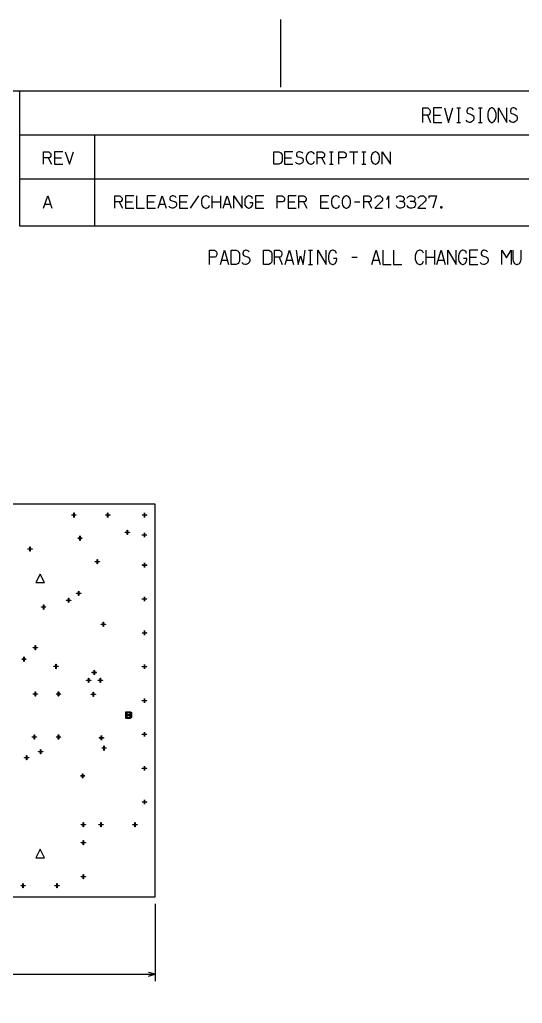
# Model space of a CAD drawing. Header units: millimetres. Extents: x 0 to 1189, y 35 to 806.
# Drawn here: x 777.3 to 981.5, y 406 to 805.6 of the extents above; entities that cross this region are included whole.
import ezdxf

# ---------------------------------------------------------------- set-up
doc = ezdxf.new("R2010")
doc.units = ezdxf.units.MM
doc.layers.add('Pen 1', color=7, linetype='Continuous')

msp = doc.modelspace()

# ---------------------------------------------------------------- linework, layer by layer
at = {"layer": 'Pen 1', "color": 7, "lineweight": 30}
for p, q in [((883.3, 805.58), (883.3, 778.1)), ((954.88, 769.7), (956.42, 769.7)), ((955.67, 763.8), (955.67, 769.7)), ((963.67, 769.7), (965.22, 769.7)), ((964.47, 763.8), (964.47, 769.7)), ((942.92, 766.78), (944.22, 763.8)), ((945.45, 766.78), (948.28, 766.78)), ((954.88, 763.8), (956.42, 763.8)), ((963.67, 763.8), (965.22, 763.8)), ((777.4, 758.85), (1162.45, 758.85)), ((807.65, 758.85), (807.65, 721.7)), ((903.15, 751.85), (904.72, 751.85)), ((903.95, 746.92), (903.95, 751.85)), ((911.35, 751.85), (914.7, 751.85)), ((913.03, 746.92), (913.03, 751.85)), ((916.35, 751.85), (917.92, 751.85)), ((917.15, 746.92), (917.15, 751.85)), ((788.9, 749.42), (790.2, 746.92)), ((791.42, 749.42), (794.25, 749.42)), ((884.95, 749.42), (887.78, 749.42)), ((900.03, 749.42), (901.33, 746.92)), ((903.15, 746.92), (904.72, 746.92)), ((916.35, 746.92), (917.92, 746.92)), ((777.4, 740.97), (1162.45, 740.97)), ((817.78, 731.55), (819.08, 729.05)), ((820.3, 731.55), (823.12, 731.55)), ((829.1, 731.55), (831.92, 731.55)), ((842.3, 731.55), (845.15, 731.55)), ((846.7, 729.05), (850.08, 733.95)), ((855.53, 729.05), (855.53, 733.95)), ((855.53, 731.55), (858.88, 731.55)), ((858.88, 733.95), (858.88, 729.05)), ((873.12, 731.55), (875.95, 731.55)), ((886.33, 731.55), (889.15, 731.55)), ((892.6, 731.55), (893.9, 729.05)), ((899.53, 731.55), (902.35, 731.55)), ((913.3, 731.55), (915.47, 731.55)), ((919, 731.55), (920.3, 729.05)), ((787.53, 730.58), (789.9, 730.58)), ((834, 730.58), (836.38, 730.58)), ((860.4, 730.58), (862.78, 730.58)), ((894.62, 711.92), (896.2, 711.92)), ((895.42, 706.05), (895.42, 711.92)), ((942.42, 706.05), (942.42, 711.92)), ((945.8, 711.92), (945.8, 706.05)), ((859.3, 707.88), (861.67, 707.88)), ((882.7, 709.03), (884, 706.05)), ((885.72, 707.88), (888.08, 707.88)), ((912.2, 709.03), (914.38, 709.03)), ((920.92, 707.88), (923.3, 707.88)), ((942.42, 709.03), (945.8, 709.03)), ((947.33, 707.88), (949.7, 707.88)), ((960.03, 709.03), (962.85, 709.03)), ((894.62, 706.05), (896.2, 706.05)), ((832.35, 446.45), (832.35, 415.02)), ((623.33, 417.77), (832.35, 417.77))]:
    msp.add_line(p, q, dxfattribs=at)
for points in [[(26.55, 776.72), (1162.45, 776.72), (1162.45, 61.62), (26.55, 61.62), (26.55, 776.72)], [(777.4, 776.72), (1162.45, 776.72), (1162.45, 721.7), (777.4, 721.7), (777.4, 776.72)], [(941.05, 763.8), (941.05, 769.7), (943.12, 769.7), (943.45, 769.45), (943.88, 769), (944.03, 768.55), (944.03, 767.85), (943.65, 766.95), (943.28, 766.78), (941.05, 766.78)], [(948.83, 769.7), (945.45, 769.7), (945.45, 763.8), (948.83, 763.8)], [(949.85, 769.7), (951.53, 763.8), (953.22, 769.7)], [(961.62, 769), (961.22, 769.45), (960.4, 769.7), (960.03, 769.7), (959.42, 769.45), (959.22, 769.22), (959.03, 768.55), (959.03, 768.08), (959.22, 767.62), (959.65, 767.4), (960.4, 767.17), (961.03, 766.95), (961.62, 766.55), (961.83, 765.88), (961.83, 765.4), (961.62, 764.72), (961.22, 764.28), (960.4, 763.8), (960.03, 763.8), (959.22, 764.03), (958.65, 764.72)], [(969.3, 769.7), (968.97, 769.7), (968.15, 769.22), (967.58, 768.33), (967.45, 767.4), (967.45, 766.1), (967.58, 765.17), (968.15, 764.28), (968.97, 763.8), (969.3, 763.8), (970.12, 764.28), (970.67, 765.17), (970.83, 766.1), (970.83, 767.4), (970.67, 768.33), (970.12, 769.22), (969.3, 769.7)], [(971.85, 763.8), (971.85, 769.7), (975.22, 763.8), (975.22, 769.7)], [(979.22, 769), (978.83, 769.45), (978.03, 769.7), (977.62, 769.7), (977.03, 769.45), (976.83, 769.22), (976.65, 768.55), (976.65, 768.08), (976.83, 767.62), (977.25, 767.4), (978.03, 767.17), (978.62, 766.95), (979.22, 766.55), (979.42, 765.88), (979.42, 765.4), (979.22, 764.72), (978.83, 764.28), (978.03, 763.8), (977.62, 763.8), (976.83, 764.03), (976.25, 764.72)], [(787.03, 746.92), (787.03, 751.85), (789.1, 751.85), (789.42, 751.65), (789.85, 751.28), (790, 750.88), (790, 750.3), (789.62, 749.55), (789.25, 749.42), (787.03, 749.42)], [(794.8, 751.85), (791.42, 751.85), (791.42, 746.92), (794.8, 746.92)], [(795.83, 751.85), (797.5, 746.92), (799.2, 751.85)], [(880.55, 746.92), (880.55, 751.85), (882.6, 751.85), (883.38, 751.45), (883.72, 751.08), (883.9, 750.7), (883.9, 748.08), (883.72, 747.7), (883.38, 747.33), (882.6, 746.92), (880.55, 746.92)], [(888.3, 751.85), (884.95, 751.85), (884.95, 746.92), (888.3, 746.92)], [(892.33, 751.28), (891.9, 751.65), (891.1, 751.85), (890.72, 751.85), (890.1, 751.65), (889.92, 751.45), (889.72, 750.88), (889.72, 750.5), (889.92, 750.12), (890.33, 749.92), (891.1, 749.72), (891.7, 749.55), (892.33, 749.22), (892.53, 748.65), (892.53, 748.28), (892.33, 747.7), (891.9, 747.33), (891.1, 746.92), (890.72, 746.92), (889.92, 747.12), (889.35, 747.7)], [(897.1, 750.88), (896.72, 751.45), (895.8, 751.85), (895.42, 751.85), (894.47, 751.45), (893.92, 750.7), (893.75, 749.92), (893.75, 748.85), (893.92, 748.08), (894.47, 747.33), (895.42, 746.92), (895.8, 746.92), (896.72, 747.33), (897.1, 748.08)], [(898.15, 746.92), (898.15, 751.85), (900.2, 751.85), (900.55, 751.65), (900.97, 751.28), (901.12, 750.88), (901.12, 750.3), (900.75, 749.55), (900.35, 749.42), (898.15, 749.42)], [(906.95, 746.92), (906.95, 751.85), (909, 751.85), (909.35, 751.65), (909.78, 751.28), (909.92, 750.88), (909.92, 750.3), (909.55, 749.55), (909.15, 749.42), (906.95, 749.42)], [(921.97, 751.85), (921.67, 751.85), (920.83, 751.45), (920.28, 750.7), (920.15, 749.92), (920.15, 748.85), (920.28, 748.08), (920.83, 747.33), (921.67, 746.92), (921.97, 746.92), (922.83, 747.33), (923.35, 748.08), (923.5, 748.85), (923.5, 749.92), (923.35, 750.7), (922.83, 751.45), (921.97, 751.85)], [(924.55, 746.92), (924.55, 751.85), (927.9, 746.92), (927.9, 751.85)], [(787.03, 729.05), (788.7, 733.95), (790.4, 729.05)], [(815.9, 729.05), (815.9, 733.95), (817.97, 733.95), (818.33, 733.78), (818.72, 733.38), (818.88, 733), (818.88, 732.42), (818.5, 731.67), (818.12, 731.55), (815.9, 731.55)], [(823.67, 733.95), (820.3, 733.95), (820.3, 729.05), (823.67, 729.05)], [(824.7, 733.95), (824.7, 729.05), (828.08, 729.05)], [(832.47, 733.95), (829.1, 733.95), (829.1, 729.05), (832.47, 729.05)], [(833.5, 729.05), (835.2, 733.95), (836.88, 729.05)], [(840.9, 733.38), (840.47, 733.78), (839.67, 733.95), (839.28, 733.95), (838.67, 733.78), (838.47, 733.58), (838.3, 733), (838.3, 732.62), (838.47, 732.25), (838.9, 732.05), (839.67, 731.85), (840.28, 731.67), (840.9, 731.35), (841.08, 730.78), (841.08, 730.4), (840.9, 729.83), (840.47, 729.45), (839.67, 729.05), (839.28, 729.05), (838.47, 729.25), (837.9, 729.83)], [(845.67, 733.95), (842.3, 733.95), (842.3, 729.05), (845.67, 729.05)], [(854.47, 733), (854.1, 733.58), (853.17, 733.95), (852.8, 733.95), (851.85, 733.58), (851.3, 732.83), (851.12, 732.05), (851.12, 730.97), (851.3, 730.2), (851.85, 729.45), (852.8, 729.05), (853.17, 729.05), (854.1, 729.45), (854.47, 730.2)], [(859.92, 729.05), (861.6, 733.95), (863.28, 729.05)], [(864.33, 729.05), (864.33, 733.95), (867.67, 729.05), (867.67, 733.95)], [(871.92, 732.83), (871.58, 733.58), (870.55, 733.95), (870.25, 733.95), (869.4, 733.58), (868.83, 732.62), (868.72, 732.05), (868.72, 730.97), (868.83, 730.2), (869.4, 729.45), (870.25, 729.05), (870.55, 729.05), (871.4, 729.45), (871.92, 730.2), (872.08, 730.78), (872.08, 731.15), (870.75, 731.15)], [(876.47, 733.95), (873.12, 733.95), (873.12, 729.05), (876.47, 729.05)], [(881.92, 729.05), (881.92, 733.95), (883.97, 733.95), (884.33, 733.78), (884.75, 733.38), (884.9, 733), (884.9, 732.42), (884.53, 731.67), (884.12, 731.55), (881.92, 731.55)], [(889.67, 733.95), (886.33, 733.95), (886.33, 729.05), (889.67, 729.05)], [(890.72, 729.05), (890.72, 733.95), (892.78, 733.95), (893.12, 733.78), (893.55, 733.38), (893.7, 733), (893.7, 732.42), (893.33, 731.67), (892.92, 731.55), (890.72, 731.55)], [(902.88, 733.95), (899.53, 733.95), (899.53, 729.05), (902.88, 729.05)], [(907.28, 733), (906.9, 733.58), (905.97, 733.95), (905.6, 733.95), (904.65, 733.58), (904.1, 732.83), (903.92, 732.05), (903.92, 730.97), (904.1, 730.2), (904.65, 729.45), (905.6, 729.05), (905.97, 729.05), (906.9, 729.45), (907.28, 730.2)], [(910.15, 733.95), (909.85, 733.95), (909, 733.58), (908.42, 732.83), (908.33, 732.05), (908.33, 730.97), (908.42, 730.2), (909, 729.45), (909.85, 729.05), (910.15, 729.05), (911, 729.45), (911.53, 730.2), (911.67, 730.97), (911.67, 732.05), (911.53, 732.83), (911, 733.58), (910.15, 733.95)], [(917.12, 729.05), (917.12, 733.95), (919.17, 733.95), (919.53, 733.78), (919.95, 733.38), (920.1, 733), (920.1, 732.42), (919.72, 731.67), (919.35, 731.55), (917.12, 731.55)], [(921.53, 733), (921.72, 733.38), (922.1, 733.78), (922.53, 733.95), (923.7, 733.95), (924.08, 733.78), (924.5, 733.38), (924.7, 733), (924.7, 732.25), (924.5, 731.85), (921.53, 729.05), (924.7, 729.05)], [(926.42, 732.55), (927.15, 733.95), (927.15, 729.05)], [(930.33, 733), (930.53, 733.38), (930.85, 733.78), (931.42, 733.95), (932.2, 733.95), (932.92, 733.78), (933.3, 733.38), (933.5, 733), (933.5, 732.42), (933.3, 732.05), (933.15, 731.85), (932.72, 731.67), (931.58, 731.67)], [(932.72, 731.67), (933.3, 731.55), (933.67, 730.97), (933.67, 730.2), (933.5, 729.62), (933.15, 729.25), (932.2, 729.05), (931.42, 729.05), (930.85, 729.25), (930.33, 730.03)], [(934.72, 733), (934.92, 733.38), (935.25, 733.78), (935.83, 733.95), (936.6, 733.95), (937.33, 733.78), (937.7, 733.38), (937.9, 733), (937.9, 732.42), (937.7, 732.05), (937.55, 731.85), (937.12, 731.67), (935.97, 731.67)], [(937.12, 731.67), (937.7, 731.55), (938.08, 730.97), (938.08, 730.2), (937.9, 729.62), (937.55, 729.25), (936.6, 729.05), (935.83, 729.05), (935.25, 729.25), (934.72, 730.03)], [(939.12, 733), (939.33, 733.38), (939.7, 733.78), (940.12, 733.95), (941.3, 733.95), (941.67, 733.78), (942.1, 733.38), (942.3, 733), (942.3, 732.25), (942.1, 731.85), (939.12, 729.05), (942.3, 729.05)], [(943.72, 733), (943.72, 733.95), (946.7, 733.95), (945.2, 729.05)], [(948.78, 729.17), (948.7, 729.05), (948.5, 729.05), (948.42, 729.17), (948.42, 729.5), (948.5, 729.62), (948.7, 729.62), (948.78, 729.5), (948.78, 729.17)], [(854.42, 706.05), (854.42, 711.92), (856.47, 711.92), (856.83, 711.7), (857.25, 711.25), (857.4, 710.78), (857.4, 710.1), (857, 709.17), (856.62, 709.03), (854.42, 709.03)], [(858.83, 706.05), (860.5, 711.92), (862.17, 706.05)], [(863.22, 706.05), (863.22, 711.92), (865.28, 711.92), (866.05, 711.47), (866.38, 711.03), (866.58, 710.55), (866.58, 707.42), (866.38, 706.97), (866.05, 706.5), (865.28, 706.05), (863.22, 706.05)], [(870.6, 711.25), (870.17, 711.7), (869.38, 711.92), (869, 711.92), (868.38, 711.7), (868.2, 711.47), (868, 710.78), (868, 710.33), (868.2, 709.88), (868.6, 709.65), (869.38, 709.4), (869.97, 709.17), (870.6, 708.8), (870.78, 708.1), (870.78, 707.65), (870.6, 706.97), (870.17, 706.5), (869.38, 706.05), (869, 706.05), (868.2, 706.28), (867.62, 706.97)], [(876.42, 706.05), (876.42, 711.92), (878.47, 711.92), (879.25, 711.47), (879.58, 711.03), (879.78, 710.55), (879.78, 707.42), (879.58, 706.97), (879.25, 706.5), (878.47, 706.05), (876.42, 706.05)], [(880.83, 706.05), (880.83, 711.92), (882.88, 711.92), (883.22, 711.7), (883.65, 711.25), (883.8, 710.78), (883.8, 710.1), (883.42, 709.17), (883.03, 709.03), (880.83, 709.03)], [(885.22, 706.05), (886.9, 711.92), (888.58, 706.05)], [(889.62, 711.92), (890.45, 706.05), (891.45, 709.65), (892.47, 706.05), (893.33, 711.92)], [(898.42, 706.05), (898.42, 711.92), (901.78, 706.05), (901.78, 711.92)], [(906.03, 710.55), (905.67, 711.47), (904.65, 711.92), (904.35, 711.92), (903.5, 711.47), (902.92, 710.33), (902.83, 709.65), (902.83, 708.35), (902.92, 707.42), (903.5, 706.5), (904.35, 706.05), (904.65, 706.05), (905.5, 706.5), (906.03, 707.42), (906.17, 708.1), (906.17, 708.58), (904.85, 708.58)], [(920.42, 706.05), (922.1, 711.92), (923.78, 706.05)], [(924.83, 711.92), (924.83, 706.05), (928.17, 706.05)], [(929.22, 711.92), (929.22, 706.05), (932.58, 706.05)], [(941.38, 710.78), (941, 711.47), (940.1, 711.92), (939.7, 711.92), (938.75, 711.47), (938.22, 710.55), (938.03, 709.65), (938.03, 708.35), (938.22, 707.42), (938.75, 706.5), (939.7, 706.05), (940.1, 706.05), (941, 706.5), (941.38, 707.42)], [(946.83, 706.05), (948.5, 711.92), (950.2, 706.05)], [(951.22, 706.05), (951.22, 711.92), (954.6, 706.05), (954.6, 711.92)], [(958.83, 710.55), (958.5, 711.47), (957.45, 711.92), (957.15, 711.92), (956.33, 711.47), (955.75, 710.33), (955.62, 709.65), (955.62, 708.35), (955.75, 707.42), (956.33, 706.5), (957.15, 706.05), (957.45, 706.05), (958.3, 706.5), (958.83, 707.42), (959, 708.1), (959, 708.58), (957.65, 708.58)], [(963.4, 711.92), (960.03, 711.92), (960.03, 706.05), (963.4, 706.05)], [(967.4, 711.25), (967, 711.7), (966.17, 711.92), (965.8, 711.92), (965.2, 711.7), (965, 711.47), (964.8, 710.78), (964.8, 710.33), (965, 709.88), (965.42, 709.65), (966.17, 709.4), (966.8, 709.17), (967.4, 708.8), (967.6, 708.1), (967.6, 707.65), (967.4, 706.97), (967, 706.5), (966.17, 706.05), (965.8, 706.05), (965, 706.28), (964.42, 706.97)], [(973.22, 706.05), (973.22, 711.92), (975.08, 708.8), (976.92, 711.92), (976.92, 706.05)], [(977.62, 711.92), (977.62, 708.35), (977.75, 707.42), (978.33, 706.5), (979.15, 706.05), (979.47, 706.05), (980.3, 706.5), (980.85, 707.42), (981, 708.35), (981, 711.92)], [(623.33, 608.72), (623.33, 449.2), (832.35, 449.2), (832.35, 608.72), (623.33, 608.72)], [(798.53, 604.22), (798.47, 604.25), (798.45, 604.3), (798.47, 604.35), (798.53, 604.38), (800.17, 604.38), (800.22, 604.35), (800.22, 604.3), (800.22, 604.25), (800.17, 604.22), (798.53, 604.22)], [(798.53, 604.22), (798.47, 604.25), (798.45, 604.3), (798.47, 604.35), (798.53, 604.38), (800.17, 604.38), (800.22, 604.35), (800.22, 604.3), (800.22, 604.25), (800.17, 604.22), (798.53, 604.22)], [(799.28, 605.12), (799.3, 605.17), (799.35, 605.2), (799.4, 605.17), (799.4, 605.12), (799.4, 603.47), (799.4, 603.42), (799.35, 603.4), (799.3, 603.42), (799.28, 603.47), (799.28, 605.12)], [(799.28, 605.12), (799.3, 605.17), (799.35, 605.2), (799.4, 605.17), (799.4, 605.12), (799.4, 603.47), (799.4, 603.42), (799.35, 603.4), (799.3, 603.42), (799.28, 603.47), (799.28, 605.12)], [(812.28, 604.22), (812.22, 604.25), (812.2, 604.3), (812.22, 604.35), (812.28, 604.38), (813.92, 604.38), (813.97, 604.35), (814, 604.3), (813.97, 604.25), (813.92, 604.22), (812.28, 604.22)], [(812.28, 604.22), (812.22, 604.25), (812.2, 604.3), (812.22, 604.35), (812.28, 604.38), (813.92, 604.38), (813.97, 604.35), (814, 604.3), (813.97, 604.25), (813.92, 604.22), (812.28, 604.22)], [(813.03, 605.12), (813.05, 605.17), (813.1, 605.2), (813.15, 605.17), (813.17, 605.12), (813.17, 603.47), (813.15, 603.42), (813.1, 603.4), (813.05, 603.42), (813.03, 603.47), (813.03, 605.12)], [(813.03, 605.12), (813.05, 605.17), (813.1, 605.2), (813.15, 605.17), (813.17, 605.12), (813.17, 603.47), (813.15, 603.42), (813.1, 603.4), (813.05, 603.42), (813.03, 603.47), (813.03, 605.12)], [(827.17, 604.22), (827.12, 604.25), (827.12, 604.3), (827.12, 604.35), (827.17, 604.38), (828.83, 604.38), (828.88, 604.35), (828.9, 604.3), (828.88, 604.25), (828.83, 604.22), (827.17, 604.22)], [(827.17, 604.22), (827.12, 604.25), (827.12, 604.3), (827.12, 604.35), (827.17, 604.38), (828.83, 604.38), (828.88, 604.35), (828.9, 604.3), (828.88, 604.25), (828.83, 604.22), (827.17, 604.22)], [(827.95, 605.12), (827.95, 605.17), (828, 605.2), (828.05, 605.17), (828.08, 605.12), (828.08, 603.47), (828.05, 603.42), (828, 603.4), (827.95, 603.42), (827.95, 603.47), (827.95, 605.12)], [(827.95, 605.12), (827.95, 605.17), (828, 605.2), (828.05, 605.17), (828.08, 605.12), (828.08, 603.47), (828.05, 603.42), (828, 603.4), (827.95, 603.42), (827.95, 603.47), (827.95, 605.12)], [(801.75, 595.75), (801.75, 595.8), (801.8, 595.83), (801.85, 595.8), (801.88, 595.75), (801.88, 594.1), (801.85, 594.05), (801.8, 594.05), (801.75, 594.05), (801.75, 594.1), (801.75, 595.75)], [(801.75, 595.75), (801.75, 595.8), (801.8, 595.83), (801.85, 595.8), (801.88, 595.75), (801.88, 594.1), (801.85, 594.05), (801.8, 594.05), (801.75, 594.05), (801.75, 594.1), (801.75, 595.75)], [(820.2, 597.25), (820.15, 597.25), (820.12, 597.3), (820.15, 597.35), (820.2, 597.38), (821.85, 597.38), (821.9, 597.35), (821.92, 597.3), (821.9, 597.25), (821.85, 597.25), (820.2, 597.25)], [(820.2, 597.25), (820.15, 597.25), (820.12, 597.3), (820.15, 597.35), (820.2, 597.38), (821.85, 597.38), (821.9, 597.35), (821.92, 597.3), (821.9, 597.25), (821.85, 597.25), (820.2, 597.25)], [(820.95, 598.12), (820.97, 598.17), (821.03, 598.2), (821.08, 598.17), (821.1, 598.12), (821.1, 596.47), (821.08, 596.42), (821.03, 596.42), (820.97, 596.42), (820.95, 596.47), (820.95, 598.12)], [(820.95, 598.12), (820.97, 598.17), (821.03, 598.2), (821.08, 598.17), (821.1, 598.12), (821.1, 596.47), (821.08, 596.42), (821.03, 596.42), (820.97, 596.42), (820.95, 596.47), (820.95, 598.12)], [(827.17, 596.2), (827.12, 596.22), (827.12, 596.25), (827.12, 596.3), (827.17, 596.33), (828.83, 596.33), (828.88, 596.3), (828.9, 596.25), (828.88, 596.22), (828.83, 596.2), (827.17, 596.2)], [(827.17, 596.2), (827.12, 596.22), (827.12, 596.25), (827.12, 596.3), (827.17, 596.33), (828.83, 596.33), (828.88, 596.3), (828.9, 596.25), (828.88, 596.22), (828.83, 596.2), (827.17, 596.2)], [(827.95, 597.08), (827.95, 597.12), (828, 597.15), (828.05, 597.12), (828.08, 597.08), (828.08, 595.42), (828.05, 595.4), (828, 595.38), (827.95, 595.4), (827.95, 595.42), (827.95, 597.08)], [(827.95, 597.08), (827.95, 597.12), (828, 597.15), (828.05, 597.12), (828.08, 597.08), (828.08, 595.42), (828.05, 595.4), (828, 595.38), (827.95, 595.4), (827.95, 595.42), (827.95, 597.08)], [(781.47, 591.38), (781.5, 591.42), (781.55, 591.45), (781.6, 591.42), (781.62, 591.38), (781.62, 589.72), (781.6, 589.67), (781.55, 589.67), (781.5, 589.67), (781.47, 589.72), (781.47, 591.38)], [(781.47, 591.38), (781.5, 591.42), (781.55, 591.45), (781.6, 591.42), (781.62, 591.38), (781.62, 589.72), (781.6, 589.67), (781.55, 589.67), (781.5, 589.67), (781.47, 589.72), (781.47, 591.38)], [(800.97, 594.88), (800.92, 594.88), (800.92, 594.92), (800.92, 594.97), (800.97, 595), (802.62, 595), (802.67, 594.97), (802.7, 594.92), (802.67, 594.88), (802.62, 594.88), (800.97, 594.88)], [(800.97, 594.88), (800.92, 594.88), (800.92, 594.92), (800.92, 594.97), (800.97, 595), (802.62, 595), (802.67, 594.97), (802.7, 594.92), (802.67, 594.88), (802.62, 594.88), (800.97, 594.88)], [(780.72, 590.5), (780.67, 590.5), (780.65, 590.55), (780.67, 590.6), (780.72, 590.62), (782.38, 590.62), (782.42, 590.6), (782.45, 590.55), (782.42, 590.5), (782.38, 590.5), (780.72, 590.5)], [(780.72, 590.5), (780.67, 590.5), (780.65, 590.55), (780.67, 590.6), (780.72, 590.62), (782.38, 590.62), (782.42, 590.6), (782.45, 590.55), (782.42, 590.5), (782.38, 590.5), (780.72, 590.5)], [(807.97, 585.38), (807.92, 585.38), (807.9, 585.42), (807.92, 585.47), (807.97, 585.5), (809.62, 585.5), (809.67, 585.47), (809.7, 585.42), (809.67, 585.38), (809.62, 585.38), (807.97, 585.38)], [(807.97, 585.38), (807.92, 585.38), (807.9, 585.42), (807.92, 585.47), (807.97, 585.5), (809.62, 585.5), (809.67, 585.47), (809.7, 585.42), (809.67, 585.38), (809.62, 585.38), (807.97, 585.38)], [(808.72, 586.25), (808.75, 586.3), (808.8, 586.33), (808.85, 586.3), (808.88, 586.25), (808.88, 584.6), (808.85, 584.55), (808.8, 584.55), (808.75, 584.55), (808.72, 584.6), (808.72, 586.25)], [(808.72, 586.25), (808.75, 586.3), (808.8, 586.33), (808.85, 586.3), (808.88, 586.25), (808.88, 584.6), (808.85, 584.55), (808.8, 584.55), (808.75, 584.55), (808.72, 584.6), (808.72, 586.25)], [(827.17, 583.9), (827.12, 583.92), (827.12, 583.97), (827.12, 584.03), (827.17, 584.05), (828.83, 584.05), (828.88, 584.03), (828.9, 583.97), (828.88, 583.92), (828.83, 583.9), (827.17, 583.9)], [(827.17, 583.9), (827.12, 583.92), (827.12, 583.97), (827.12, 584.03), (827.17, 584.05), (828.83, 584.05), (828.88, 584.03), (828.9, 583.97), (828.88, 583.92), (828.83, 583.9), (827.17, 583.9)], [(827.95, 584.8), (827.95, 584.85), (828, 584.88), (828.05, 584.85), (828.08, 584.8), (828.08, 583.15), (828.05, 583.1), (828, 583.08), (827.95, 583.1), (827.95, 583.15), (827.95, 584.8)], [(827.95, 584.8), (827.95, 584.85), (828, 584.88), (828.05, 584.85), (828.08, 584.8), (828.08, 583.15), (828.05, 583.1), (828, 583.08), (827.95, 583.1), (827.95, 583.15), (827.95, 584.8)], [(785.6, 580.38), (783.85, 576.9), (787.35, 576.9), (785.6, 580.38)], [(785.6, 580.38), (783.85, 576.9), (787.35, 576.9), (785.6, 580.38)], [(800.5, 572.45), (800.45, 572.45), (800.42, 572.5), (800.45, 572.55), (800.5, 572.58), (802.15, 572.58), (802.2, 572.55), (802.22, 572.5), (802.2, 572.45), (802.15, 572.45), (800.5, 572.45)], [(800.5, 572.45), (800.45, 572.45), (800.42, 572.5), (800.45, 572.55), (800.5, 572.58), (802.15, 572.58), (802.2, 572.55), (802.22, 572.5), (802.2, 572.45), (802.15, 572.45), (800.5, 572.45)], [(801.25, 573.33), (801.28, 573.38), (801.33, 573.4), (801.38, 573.38), (801.4, 573.33), (801.4, 571.67), (801.38, 571.62), (801.33, 571.62), (801.28, 571.62), (801.25, 571.67), (801.25, 573.33)], [(801.25, 573.33), (801.28, 573.38), (801.33, 573.4), (801.38, 573.38), (801.4, 573.33), (801.4, 571.67), (801.38, 571.62), (801.33, 571.62), (801.28, 571.62), (801.25, 571.67), (801.25, 573.33)], [(786.95, 567.75), (786.97, 567.8), (787.03, 567.83), (787.08, 567.8), (787.1, 567.75), (787.1, 566.1), (787.08, 566.05), (787.03, 566.03), (786.97, 566.05), (786.95, 566.1), (786.95, 567.75)], [(786.95, 567.75), (786.97, 567.8), (787.03, 567.83), (787.08, 567.8), (787.1, 567.75), (787.1, 566.1), (787.08, 566.05), (787.03, 566.03), (786.97, 566.05), (786.95, 566.1), (786.95, 567.75)], [(796.33, 569.65), (796.28, 569.67), (796.25, 569.72), (796.28, 569.78), (796.33, 569.78), (797.97, 569.78), (798.03, 569.78), (798.05, 569.72), (798.03, 569.67), (797.97, 569.65), (796.33, 569.65)], [(796.33, 569.65), (796.28, 569.67), (796.25, 569.72), (796.28, 569.78), (796.33, 569.78), (797.97, 569.78), (798.03, 569.78), (798.05, 569.72), (798.03, 569.67), (797.97, 569.65), (796.33, 569.65)], [(797.08, 570.55), (797.1, 570.6), (797.15, 570.6), (797.2, 570.6), (797.22, 570.55), (797.22, 568.9), (797.2, 568.85), (797.15, 568.83), (797.1, 568.85), (797.08, 568.9), (797.08, 570.55)], [(797.08, 570.55), (797.1, 570.6), (797.15, 570.6), (797.2, 570.6), (797.22, 570.55), (797.22, 568.9), (797.2, 568.85), (797.15, 568.83), (797.1, 568.85), (797.08, 568.9), (797.08, 570.55)], [(827.17, 570.15), (827.12, 570.17), (827.12, 570.22), (827.12, 570.28), (827.17, 570.3), (828.83, 570.3), (828.88, 570.28), (828.9, 570.22), (828.88, 570.17), (828.83, 570.15), (827.17, 570.15)], [(827.17, 570.15), (827.12, 570.17), (827.12, 570.22), (827.12, 570.28), (827.17, 570.3), (828.83, 570.3), (828.88, 570.28), (828.9, 570.22), (828.88, 570.17), (828.83, 570.15), (827.17, 570.15)], [(827.95, 571.05), (827.95, 571.1), (828, 571.12), (828.05, 571.1), (828.08, 571.05), (828.08, 569.4), (828.05, 569.35), (828, 569.33), (827.95, 569.35), (827.95, 569.4), (827.95, 571.05)], [(827.95, 571.05), (827.95, 571.1), (828, 571.12), (828.05, 571.1), (828.08, 571.05), (828.08, 569.4), (828.05, 569.35), (828, 569.33), (827.95, 569.35), (827.95, 569.4), (827.95, 571.05)], [(786.2, 566.85), (786.15, 566.88), (786.12, 566.92), (786.15, 566.97), (786.2, 567), (787.85, 567), (787.9, 566.97), (787.92, 566.92), (787.9, 566.88), (787.85, 566.85), (786.2, 566.85)], [(786.2, 566.85), (786.15, 566.88), (786.12, 566.92), (786.15, 566.97), (786.2, 567), (787.85, 567), (787.9, 566.97), (787.92, 566.92), (787.9, 566.88), (787.85, 566.85), (786.2, 566.85)], [(810.42, 559.88), (810.38, 559.88), (810.35, 559.92), (810.38, 559.97), (810.42, 560), (812.08, 560), (812.12, 559.97), (812.12, 559.92), (812.12, 559.88), (812.08, 559.88), (810.42, 559.88)], [(810.42, 559.88), (810.38, 559.88), (810.35, 559.92), (810.38, 559.97), (810.42, 560), (812.08, 560), (812.12, 559.97), (812.12, 559.92), (812.12, 559.88), (812.08, 559.88), (810.42, 559.88)], [(811.17, 560.75), (811.2, 560.8), (811.25, 560.83), (811.3, 560.8), (811.3, 560.75), (811.3, 559.1), (811.3, 559.05), (811.25, 559.05), (811.2, 559.05), (811.17, 559.1), (811.17, 560.75)], [(811.17, 560.75), (811.2, 560.8), (811.25, 560.83), (811.3, 560.8), (811.3, 560.75), (811.3, 559.1), (811.3, 559.05), (811.25, 559.05), (811.2, 559.05), (811.17, 559.1), (811.17, 560.75)], [(827.17, 556.4), (827.12, 556.42), (827.12, 556.47), (827.12, 556.53), (827.17, 556.55), (828.83, 556.55), (828.88, 556.53), (828.9, 556.47), (828.88, 556.42), (828.83, 556.4), (827.17, 556.4)], [(827.17, 556.4), (827.12, 556.42), (827.12, 556.47), (827.12, 556.53), (827.17, 556.55), (828.83, 556.55), (828.88, 556.53), (828.9, 556.47), (828.88, 556.42), (828.83, 556.4), (827.17, 556.4)], [(827.95, 557.3), (827.95, 557.35), (828, 557.38), (828.05, 557.35), (828.08, 557.3), (828.08, 555.65), (828.05, 555.6), (828, 555.58), (827.95, 555.6), (827.95, 555.65), (827.95, 557.3)], [(827.95, 557.3), (827.95, 557.35), (828, 557.38), (828.05, 557.35), (828.08, 557.3), (828.08, 555.65), (828.05, 555.6), (828, 555.58), (827.95, 555.6), (827.95, 555.65), (827.95, 557.3)], [(782.83, 550.42), (782.78, 550.45), (782.75, 550.5), (782.78, 550.55), (782.83, 550.58), (784.47, 550.58), (784.53, 550.55), (784.55, 550.5), (784.53, 550.45), (784.47, 550.42), (782.83, 550.42)], [(782.83, 550.42), (782.78, 550.45), (782.75, 550.5), (782.78, 550.55), (782.83, 550.58), (784.47, 550.58), (784.53, 550.55), (784.55, 550.5), (784.53, 550.45), (784.47, 550.42), (782.83, 550.42)], [(783.58, 551.33), (783.6, 551.38), (783.65, 551.4), (783.7, 551.38), (783.72, 551.33), (783.72, 549.67), (783.7, 549.62), (783.65, 549.6), (783.6, 549.62), (783.58, 549.67), (783.58, 551.33)], [(783.58, 551.33), (783.6, 551.38), (783.65, 551.4), (783.7, 551.38), (783.72, 551.33), (783.72, 549.67), (783.7, 549.62), (783.65, 549.6), (783.6, 549.62), (783.58, 549.67), (783.58, 551.33)], [(778.28, 545.72), (778.22, 545.75), (778.2, 545.8), (778.22, 545.83), (778.28, 545.85), (779.92, 545.85), (779.97, 545.83), (780, 545.8), (779.97, 545.75), (779.92, 545.72), (778.28, 545.72)], [(778.28, 545.72), (778.22, 545.75), (778.2, 545.8), (778.22, 545.83), (778.28, 545.85), (779.92, 545.85), (779.97, 545.83), (780, 545.8), (779.97, 545.75), (779.92, 545.72), (778.28, 545.72)], [(779.03, 546.62), (779.05, 546.65), (779.1, 546.67), (779.15, 546.65), (779.17, 546.62), (779.17, 544.97), (779.15, 544.92), (779.1, 544.9), (779.05, 544.92), (779.03, 544.97), (779.03, 546.62)], [(779.03, 546.62), (779.05, 546.65), (779.1, 546.67), (779.15, 546.65), (779.17, 546.62), (779.17, 544.97), (779.15, 544.92), (779.1, 544.9), (779.05, 544.92), (779.03, 544.97), (779.03, 546.62)], [(791.95, 543.65), (791.97, 543.7), (792.03, 543.72), (792.08, 543.7), (792.1, 543.65), (792.1, 542), (792.08, 541.95), (792.03, 541.92), (791.97, 541.95), (791.95, 542), (791.95, 543.65)], [(791.95, 543.65), (791.97, 543.7), (792.03, 543.72), (792.08, 543.7), (792.1, 543.65), (792.1, 542), (792.08, 541.95), (792.03, 541.92), (791.97, 541.95), (791.95, 542), (791.95, 543.65)], [(827.95, 543.55), (827.95, 543.6), (828, 543.62), (828.05, 543.6), (828.08, 543.55), (828.08, 541.9), (828.05, 541.85), (828, 541.83), (827.95, 541.85), (827.95, 541.9), (827.95, 543.55)], [(827.95, 543.55), (827.95, 543.6), (828, 543.62), (828.05, 543.6), (828.08, 543.55), (828.08, 541.9), (828.05, 541.85), (828, 541.83), (827.95, 541.85), (827.95, 541.9), (827.95, 543.55)], [(791.2, 542.75), (791.15, 542.78), (791.12, 542.83), (791.15, 542.88), (791.2, 542.9), (792.85, 542.9), (792.9, 542.88), (792.92, 542.83), (792.9, 542.78), (792.85, 542.75), (791.2, 542.75)], [(791.2, 542.75), (791.15, 542.78), (791.12, 542.83), (791.15, 542.88), (791.2, 542.9), (792.85, 542.9), (792.9, 542.88), (792.92, 542.83), (792.9, 542.78), (792.85, 542.75), (791.2, 542.75)], [(806.75, 540.3), (806.7, 540.33), (806.67, 540.38), (806.7, 540.42), (806.75, 540.45), (808.4, 540.45), (808.45, 540.42), (808.47, 540.38), (808.45, 540.33), (808.4, 540.3), (806.75, 540.3)], [(806.75, 540.3), (806.7, 540.33), (806.67, 540.38), (806.7, 540.42), (806.75, 540.45), (808.4, 540.45), (808.45, 540.42), (808.47, 540.38), (808.45, 540.33), (808.4, 540.3), (806.75, 540.3)], [(807.5, 541.2), (807.53, 541.25), (807.58, 541.28), (807.62, 541.25), (807.65, 541.2), (807.65, 539.55), (807.62, 539.5), (807.58, 539.47), (807.53, 539.5), (807.5, 539.55), (807.5, 541.2)], [(807.5, 541.2), (807.53, 541.25), (807.58, 541.28), (807.62, 541.25), (807.65, 541.2), (807.65, 539.55), (807.62, 539.5), (807.58, 539.47), (807.53, 539.5), (807.5, 539.55), (807.5, 541.2)], [(827.17, 542.65), (827.12, 542.67), (827.12, 542.72), (827.12, 542.78), (827.17, 542.8), (828.83, 542.8), (828.88, 542.78), (828.9, 542.72), (828.88, 542.67), (828.83, 542.65), (827.17, 542.65)], [(827.17, 542.65), (827.12, 542.67), (827.12, 542.72), (827.12, 542.78), (827.17, 542.8), (828.83, 542.8), (828.88, 542.78), (828.9, 542.72), (828.88, 542.67), (828.83, 542.65), (827.17, 542.65)], [(804.47, 537.15), (804.42, 537.17), (804.4, 537.22), (804.42, 537.28), (804.47, 537.3), (806.12, 537.3), (806.17, 537.28), (806.2, 537.22), (806.17, 537.17), (806.12, 537.15), (804.47, 537.15)], [(804.47, 537.15), (804.42, 537.17), (804.4, 537.22), (804.42, 537.28), (804.47, 537.3), (806.12, 537.3), (806.17, 537.28), (806.2, 537.22), (806.17, 537.17), (806.12, 537.15), (804.47, 537.15)], [(805.22, 538.05), (805.25, 538.1), (805.3, 538.12), (805.35, 538.1), (805.38, 538.05), (805.38, 536.4), (805.35, 536.35), (805.3, 536.33), (805.25, 536.35), (805.22, 536.4), (805.22, 538.05)], [(805.22, 538.05), (805.25, 538.1), (805.3, 538.12), (805.35, 538.1), (805.38, 538.05), (805.38, 536.4), (805.35, 536.35), (805.3, 536.33), (805.25, 536.35), (805.22, 536.4), (805.22, 538.05)], [(809.2, 537.15), (809.15, 537.17), (809.12, 537.22), (809.15, 537.28), (809.2, 537.3), (810.85, 537.3), (810.9, 537.28), (810.92, 537.22), (810.9, 537.17), (810.85, 537.15), (809.2, 537.15)], [(809.2, 537.15), (809.15, 537.17), (809.12, 537.22), (809.15, 537.28), (809.2, 537.3), (810.85, 537.3), (810.9, 537.28), (810.92, 537.22), (810.9, 537.17), (810.85, 537.15), (809.2, 537.15)], [(809.95, 538.05), (809.97, 538.1), (810.03, 538.12), (810.08, 538.1), (810.1, 538.05), (810.1, 536.4), (810.08, 536.35), (810.03, 536.33), (809.97, 536.35), (809.95, 536.4), (809.95, 538.05)], [(809.95, 538.05), (809.97, 538.1), (810.03, 538.12), (810.08, 538.1), (810.1, 538.05), (810.1, 536.4), (810.08, 536.35), (810.03, 536.33), (809.97, 536.35), (809.95, 536.4), (809.95, 538.05)], [(782.83, 531.58), (782.78, 531.6), (782.75, 531.65), (782.78, 531.7), (782.83, 531.7), (784.47, 531.7), (784.53, 531.7), (784.55, 531.65), (784.53, 531.6), (784.47, 531.58), (782.83, 531.58)], [(782.83, 531.58), (782.78, 531.6), (782.75, 531.65), (782.78, 531.7), (782.83, 531.7), (784.47, 531.7), (784.53, 531.7), (784.55, 531.65), (784.53, 531.6), (784.47, 531.58), (782.83, 531.58)], [(783.58, 532.47), (783.6, 532.53), (783.65, 532.53), (783.7, 532.53), (783.72, 532.47), (783.72, 530.83), (783.7, 530.78), (783.65, 530.75), (783.6, 530.78), (783.58, 530.83), (783.58, 532.47)], [(783.58, 532.47), (783.6, 532.53), (783.65, 532.53), (783.7, 532.53), (783.72, 532.47), (783.72, 530.83), (783.7, 530.78), (783.65, 530.75), (783.6, 530.78), (783.58, 530.83), (783.58, 532.47)], [(792.25, 531.58), (792.2, 531.6), (792.17, 531.65), (792.2, 531.7), (792.25, 531.7), (793.9, 531.7), (793.95, 531.7), (793.97, 531.65), (793.95, 531.6), (793.9, 531.58), (792.25, 531.58)], [(792.25, 531.58), (792.2, 531.6), (792.17, 531.65), (792.2, 531.7), (792.25, 531.7), (793.9, 531.7), (793.95, 531.7), (793.97, 531.65), (793.95, 531.6), (793.9, 531.58), (792.25, 531.58)], [(793, 532.47), (793.03, 532.53), (793.08, 532.53), (793.12, 532.53), (793.15, 532.47), (793.15, 530.83), (793.12, 530.78), (793.08, 530.75), (793.03, 530.78), (793, 530.83), (793, 532.47)], [(793, 532.47), (793.03, 532.53), (793.08, 532.53), (793.12, 532.53), (793.15, 532.47), (793.15, 530.83), (793.12, 530.78), (793.08, 530.75), (793.03, 530.78), (793, 530.83), (793, 532.47)], [(806.4, 531.4), (806.35, 531.42), (806.33, 531.47), (806.35, 531.53), (806.4, 531.53), (808.05, 531.53), (808.1, 531.53), (808.12, 531.47), (808.1, 531.42), (808.05, 531.4), (806.4, 531.4)], [(806.4, 531.4), (806.35, 531.42), (806.33, 531.47), (806.35, 531.53), (806.4, 531.53), (808.05, 531.53), (808.1, 531.53), (808.12, 531.47), (808.1, 531.42), (808.05, 531.4), (806.4, 531.4)], [(807.15, 532.3), (807.17, 532.35), (807.22, 532.35), (807.28, 532.35), (807.3, 532.3), (807.3, 530.65), (807.28, 530.6), (807.22, 530.58), (807.17, 530.6), (807.15, 530.65), (807.15, 532.3)], [(807.15, 532.3), (807.17, 532.35), (807.22, 532.35), (807.28, 532.35), (807.3, 532.3), (807.3, 530.65), (807.28, 530.6), (807.22, 530.58), (807.17, 530.6), (807.15, 530.65), (807.15, 532.3)], [(827.17, 528.9), (827.12, 528.92), (827.12, 528.97), (827.12, 529.03), (827.17, 529.03), (828.83, 529.03), (828.88, 529.03), (828.9, 528.97), (828.88, 528.92), (828.83, 528.9), (827.17, 528.9)], [(827.17, 528.9), (827.12, 528.92), (827.12, 528.97), (827.12, 529.03), (827.17, 529.03), (828.83, 529.03), (828.88, 529.03), (828.9, 528.97), (828.88, 528.92), (828.83, 528.9), (827.17, 528.9)], [(827.95, 529.8), (827.95, 529.85), (828, 529.85), (828.05, 529.85), (828.08, 529.8), (828.08, 528.15), (828.05, 528.1), (828, 528.08), (827.95, 528.1), (827.95, 528.15), (827.95, 529.8)], [(827.95, 529.8), (827.95, 529.85), (828, 529.85), (828.05, 529.85), (828.08, 529.8), (828.08, 528.15), (828.05, 528.1), (828, 528.08), (827.95, 528.1), (827.95, 528.15), (827.95, 529.8)], [(820.88, 524.2), (820.8, 524.03), (820.62, 523.95), (820.45, 524.03), (820.38, 524.2), (820.45, 524.38), (820.62, 524.45), (820.8, 524.38), (820.88, 524.2)], [(820.62, 521.75), (820.45, 521.83), (820.38, 522), (820.38, 524.2), (820.45, 524.38), (820.62, 524.45), (822.2, 524.45), (822.35, 524.4), (822.67, 524.12), (822.75, 523.95), (822.75, 523.92), (822.75, 523.38), (822.67, 523.2), (822.58, 523.1), (822.67, 523.03), (822.75, 522.85), (822.75, 522.83), (822.75, 522.28), (822.67, 522.1), (822.35, 521.83), (822.2, 521.75), (820.62, 521.75)], [(820.88, 522), (820.38, 522), (820.38, 524.2), (820.88, 524.2), (820.88, 522)], [(820.62, 523.95), (820.62, 524.45), (822.2, 524.45), (822.2, 523.95), (820.62, 523.95)], [(820.88, 523.35), (822.1, 523.35), (822.25, 523.5), (822.25, 523.83), (822.1, 523.95), (820.88, 523.95), (820.88, 523.35)], [(822.45, 524.2), (822.38, 524.03), (822.2, 523.95), (822.03, 524.03), (821.95, 524.2), (822.03, 524.38), (822.2, 524.45), (822.38, 524.38), (822.45, 524.2)], [(822.03, 524.03), (822.35, 524.4), (822.67, 524.12), (822.35, 523.75), (822.03, 524.03)], [(822.35, 523.58), (822.67, 523.2), (822.35, 522.92), (822.03, 523.3), (822.35, 523.58)], [(822.75, 523.92), (822.67, 523.75), (822.5, 523.67), (822.33, 523.75), (822.25, 523.92), (822.33, 524.1), (822.5, 524.17), (822.67, 524.1), (822.75, 523.92)], [(822.25, 523.92), (822.75, 523.92), (822.75, 523.38), (822.25, 523.38), (822.25, 523.92)], [(822.75, 523.38), (822.67, 523.2), (822.5, 523.12), (822.33, 523.2), (822.25, 523.38), (822.33, 523.55), (822.5, 523.62), (822.67, 523.55), (822.75, 523.38)], [(820.88, 523.1), (820.8, 522.92), (820.62, 522.85), (820.45, 522.92), (820.38, 523.1), (820.45, 523.28), (820.62, 523.35), (820.8, 523.28), (820.88, 523.1)], [(820.88, 522), (820.8, 521.83), (820.62, 521.75), (820.45, 521.83), (820.38, 522), (820.45, 522.17), (820.62, 522.25), (820.8, 522.17), (820.88, 522)], [(820.88, 522), (820.8, 521.83), (820.62, 521.75), (820.45, 521.83), (820.38, 522), (820.45, 522.17), (820.62, 522.25), (820.8, 522.17), (820.88, 522)], [(820.62, 522.85), (820.62, 523.35), (822.2, 523.35), (822.2, 522.85), (820.62, 522.85)], [(822.2, 522.25), (822.2, 521.75), (820.62, 521.75), (820.62, 522.25), (822.2, 522.25)], [(820.88, 522.25), (822.1, 522.25), (822.25, 522.4), (822.25, 522.72), (822.1, 522.85), (820.88, 522.85), (820.88, 522.25)], [(822.45, 523.1), (822.38, 522.92), (822.2, 522.85), (822.03, 522.92), (821.95, 523.1), (822.03, 523.28), (822.2, 523.35), (822.38, 523.28), (822.45, 523.1)], [(822.45, 523.1), (822.38, 522.92), (822.2, 522.85), (822.03, 522.92), (821.95, 523.1), (822.03, 523.28), (822.2, 523.35), (822.38, 523.28), (822.45, 523.1)], [(822.45, 522), (822.38, 521.83), (822.2, 521.75), (822.03, 521.83), (821.95, 522), (822.03, 522.17), (822.2, 522.25), (822.38, 522.17), (822.45, 522)], [(822.03, 522.92), (822.35, 523.3), (822.67, 523.03), (822.35, 522.65), (822.03, 522.92)], [(822.35, 522.47), (822.67, 522.1), (822.35, 521.83), (822.03, 522.2), (822.35, 522.47)], [(822.75, 522.83), (822.67, 522.65), (822.5, 522.58), (822.33, 522.65), (822.25, 522.83), (822.33, 523), (822.5, 523.08), (822.67, 523), (822.75, 522.83)], [(822.25, 522.83), (822.75, 522.83), (822.75, 522.28), (822.25, 522.28), (822.25, 522.83)], [(822.75, 522.28), (822.67, 522.1), (822.5, 522.03), (822.33, 522.1), (822.25, 522.28), (822.33, 522.45), (822.5, 522.53), (822.67, 522.45), (822.75, 522.28)], [(827.95, 516.05), (827.95, 516.1), (828, 516.1), (828.05, 516.1), (828.08, 516.05), (828.08, 514.4), (828.05, 514.35), (828, 514.33), (827.95, 514.35), (827.95, 514.4), (827.95, 516.05)], [(827.95, 516.05), (827.95, 516.1), (828, 516.1), (828.05, 516.1), (828.08, 516.05), (828.08, 514.4), (828.05, 514.35), (828, 514.33), (827.95, 514.35), (827.95, 514.4), (827.95, 516.05)], [(782.47, 514.1), (782.42, 514.12), (782.4, 514.17), (782.42, 514.22), (782.47, 514.25), (784.12, 514.25), (784.17, 514.22), (784.2, 514.17), (784.17, 514.12), (784.12, 514.1), (782.47, 514.1)], [(782.47, 514.1), (782.42, 514.12), (782.4, 514.17), (782.42, 514.22), (782.47, 514.25), (784.12, 514.25), (784.17, 514.22), (784.2, 514.17), (784.17, 514.12), (784.12, 514.1), (782.47, 514.1)], [(783.22, 515), (783.25, 515.05), (783.3, 515.08), (783.35, 515.05), (783.38, 515), (783.38, 513.35), (783.35, 513.3), (783.3, 513.28), (783.25, 513.3), (783.22, 513.35), (783.22, 515)], [(783.22, 515), (783.25, 515.05), (783.3, 515.08), (783.35, 515.05), (783.38, 515), (783.38, 513.35), (783.35, 513.3), (783.3, 513.28), (783.25, 513.3), (783.22, 513.35), (783.22, 515)], [(792.25, 514.1), (792.2, 514.12), (792.17, 514.17), (792.2, 514.22), (792.25, 514.25), (793.9, 514.25), (793.95, 514.22), (793.97, 514.17), (793.95, 514.12), (793.9, 514.1), (792.25, 514.1)], [(792.25, 514.1), (792.2, 514.12), (792.17, 514.17), (792.2, 514.22), (792.25, 514.25), (793.9, 514.25), (793.95, 514.22), (793.97, 514.17), (793.95, 514.12), (793.9, 514.1), (792.25, 514.1)], [(793, 515), (793.03, 515.05), (793.08, 515.08), (793.12, 515.05), (793.15, 515), (793.15, 513.35), (793.12, 513.3), (793.08, 513.28), (793.03, 513.3), (793, 513.35), (793, 515)], [(793, 515), (793.03, 515.05), (793.08, 515.08), (793.12, 515.05), (793.15, 515), (793.15, 513.35), (793.12, 513.3), (793.08, 513.28), (793.03, 513.3), (793, 513.35), (793, 515)], [(809.72, 513.75), (809.67, 513.78), (809.65, 513.83), (809.67, 513.88), (809.72, 513.9), (811.38, 513.9), (811.42, 513.88), (811.42, 513.83), (811.42, 513.78), (811.38, 513.75), (809.72, 513.75)], [(809.72, 513.75), (809.67, 513.78), (809.65, 513.83), (809.67, 513.88), (809.72, 513.9), (811.38, 513.9), (811.42, 513.88), (811.42, 513.83), (811.42, 513.78), (811.38, 513.75), (809.72, 513.75)], [(810.47, 514.65), (810.5, 514.7), (810.55, 514.72), (810.6, 514.7), (810.6, 514.65), (810.6, 513), (810.6, 512.95), (810.55, 512.92), (810.5, 512.95), (810.47, 513), (810.47, 514.65)], [(810.47, 514.65), (810.5, 514.7), (810.55, 514.72), (810.6, 514.7), (810.6, 514.65), (810.6, 513), (810.6, 512.95), (810.55, 512.92), (810.5, 512.95), (810.47, 513), (810.47, 514.65)], [(827.17, 515.15), (827.12, 515.17), (827.12, 515.22), (827.12, 515.28), (827.17, 515.28), (828.83, 515.28), (828.88, 515.28), (828.9, 515.22), (828.88, 515.17), (828.83, 515.15), (827.17, 515.15)], [(827.17, 515.15), (827.12, 515.17), (827.12, 515.22), (827.12, 515.28), (827.17, 515.28), (828.83, 515.28), (828.88, 515.28), (828.9, 515.22), (828.88, 515.17), (828.83, 515.15), (827.17, 515.15)], [(785.03, 508.17), (784.97, 508.2), (784.97, 508.25), (784.97, 508.27), (785.03, 508.3), (786.67, 508.3), (786.72, 508.27), (786.75, 508.25), (786.72, 508.2), (786.67, 508.17), (785.03, 508.17)], [(785.03, 508.17), (784.97, 508.2), (784.97, 508.25), (784.97, 508.27), (785.03, 508.3), (786.67, 508.3), (786.72, 508.27), (786.75, 508.25), (786.72, 508.2), (786.67, 508.17), (785.03, 508.17)], [(785.8, 509.08), (785.8, 509.1), (785.85, 509.12), (785.9, 509.1), (785.92, 509.08), (785.92, 507.42), (785.9, 507.38), (785.85, 507.35), (785.8, 507.38), (785.8, 507.42), (785.8, 509.08)], [(785.8, 509.08), (785.8, 509.1), (785.85, 509.12), (785.9, 509.1), (785.92, 509.08), (785.92, 507.42), (785.9, 507.38), (785.85, 507.35), (785.8, 507.38), (785.8, 507.42), (785.8, 509.08)], [(810.78, 509.58), (810.72, 509.58), (810.7, 509.62), (810.72, 509.67), (810.78, 509.7), (812.42, 509.7), (812.47, 509.67), (812.47, 509.62), (812.47, 509.58), (812.42, 509.58), (810.78, 509.58)], [(810.78, 509.58), (810.72, 509.58), (810.7, 509.62), (810.72, 509.67), (810.78, 509.7), (812.42, 509.7), (812.47, 509.67), (812.47, 509.62), (812.47, 509.58), (812.42, 509.58), (810.78, 509.58)], [(811.53, 510.45), (811.55, 510.5), (811.6, 510.52), (811.65, 510.5), (811.65, 510.45), (811.65, 508.8), (811.65, 508.75), (811.6, 508.75), (811.55, 508.75), (811.53, 508.8), (811.53, 510.45)], [(811.53, 510.45), (811.55, 510.5), (811.6, 510.52), (811.65, 510.5), (811.65, 510.45), (811.65, 508.8), (811.65, 508.75), (811.6, 508.75), (811.55, 508.75), (811.53, 508.8), (811.53, 510.45)], [(779.33, 505.73), (779.28, 505.75), (779.25, 505.8), (779.28, 505.85), (779.33, 505.85), (780.97, 505.85), (781.03, 505.85), (781.05, 505.8), (781.03, 505.75), (780.97, 505.73), (779.33, 505.73)], [(779.33, 505.73), (779.28, 505.75), (779.25, 505.8), (779.28, 505.85), (779.33, 505.85), (780.97, 505.85), (781.03, 505.85), (781.05, 505.8), (781.03, 505.75), (780.97, 505.73), (779.33, 505.73)], [(780.08, 506.62), (780.1, 506.67), (780.15, 506.67), (780.2, 506.67), (780.22, 506.62), (780.22, 504.98), (780.2, 504.92), (780.15, 504.9), (780.1, 504.92), (780.08, 504.98), (780.08, 506.62)], [(780.08, 506.62), (780.1, 506.67), (780.15, 506.67), (780.2, 506.67), (780.22, 506.62), (780.22, 504.98), (780.2, 504.92), (780.15, 504.9), (780.1, 504.92), (780.08, 504.98), (780.08, 506.62)], [(827.17, 501.4), (827.12, 501.42), (827.12, 501.48), (827.12, 501.5), (827.17, 501.52), (828.83, 501.52), (828.88, 501.5), (828.9, 501.48), (828.88, 501.42), (828.83, 501.4), (827.17, 501.4)], [(827.17, 501.4), (827.12, 501.42), (827.12, 501.48), (827.12, 501.5), (827.17, 501.52), (828.83, 501.52), (828.88, 501.5), (828.9, 501.48), (828.88, 501.42), (828.83, 501.4), (827.17, 501.4)], [(827.95, 502.3), (827.95, 502.35), (828, 502.35), (828.05, 502.35), (828.08, 502.3), (828.08, 500.65), (828.05, 500.6), (828, 500.58), (827.95, 500.6), (827.95, 500.65), (827.95, 502.3)], [(827.95, 502.3), (827.95, 502.35), (828, 502.35), (828.05, 502.35), (828.08, 502.3), (828.08, 500.65), (828.05, 500.6), (828, 500.58), (827.95, 500.6), (827.95, 500.65), (827.95, 502.3)], [(802.03, 498.33), (801.97, 498.35), (801.97, 498.4), (801.97, 498.42), (802.03, 498.45), (803.67, 498.45), (803.72, 498.42), (803.75, 498.4), (803.72, 498.35), (803.67, 498.33), (802.03, 498.33)], [(802.03, 498.33), (801.97, 498.35), (801.97, 498.4), (801.97, 498.42), (802.03, 498.45), (803.67, 498.45), (803.72, 498.42), (803.75, 498.4), (803.72, 498.35), (803.67, 498.33), (802.03, 498.33)], [(802.8, 499.23), (802.8, 499.25), (802.85, 499.27), (802.9, 499.25), (802.92, 499.23), (802.92, 497.58), (802.9, 497.52), (802.85, 497.5), (802.8, 497.52), (802.8, 497.58), (802.8, 499.23)], [(802.8, 499.23), (802.8, 499.25), (802.85, 499.27), (802.9, 499.25), (802.92, 499.23), (802.92, 497.58), (802.9, 497.52), (802.85, 497.5), (802.8, 497.52), (802.8, 497.58), (802.8, 499.23)], [(827.17, 487.65), (827.12, 487.67), (827.12, 487.7), (827.12, 487.75), (827.17, 487.77), (828.83, 487.77), (828.88, 487.75), (828.9, 487.7), (828.88, 487.67), (828.83, 487.65), (827.17, 487.65)], [(827.17, 487.65), (827.12, 487.67), (827.12, 487.7), (827.12, 487.75), (827.17, 487.77), (828.83, 487.77), (828.88, 487.75), (828.9, 487.7), (828.88, 487.67), (828.83, 487.65), (827.17, 487.65)], [(827.95, 488.52), (827.95, 488.58), (828, 488.6), (828.05, 488.58), (828.08, 488.52), (828.08, 486.88), (828.05, 486.85), (828, 486.83), (827.95, 486.85), (827.95, 486.88), (827.95, 488.52)], [(827.95, 488.52), (827.95, 488.58), (828, 488.6), (828.05, 488.58), (828.08, 488.52), (828.08, 486.88), (828.05, 486.85), (828, 486.83), (827.95, 486.85), (827.95, 486.88), (827.95, 488.52)], [(802.38, 478.48), (802.33, 478.5), (802.33, 478.55), (802.33, 478.6), (802.38, 478.62), (804.03, 478.62), (804.08, 478.6), (804.1, 478.55), (804.08, 478.5), (804.03, 478.48), (802.38, 478.48)], [(802.38, 478.48), (802.33, 478.5), (802.33, 478.55), (802.33, 478.6), (802.38, 478.62), (804.03, 478.62), (804.08, 478.6), (804.1, 478.55), (804.08, 478.5), (804.03, 478.48), (802.38, 478.48)], [(803.15, 479.38), (803.15, 479.42), (803.2, 479.45), (803.25, 479.42), (803.28, 479.38), (803.28, 477.73), (803.25, 477.67), (803.2, 477.65), (803.15, 477.67), (803.15, 477.73), (803.15, 479.38)], [(803.15, 479.38), (803.15, 479.42), (803.2, 479.45), (803.25, 479.42), (803.28, 479.38), (803.28, 477.73), (803.25, 477.67), (803.2, 477.65), (803.15, 477.67), (803.15, 477.73), (803.15, 479.38)], [(809.53, 478.48), (809.47, 478.5), (809.45, 478.55), (809.47, 478.6), (809.53, 478.62), (811.17, 478.62), (811.22, 478.6), (811.25, 478.55), (811.22, 478.5), (811.17, 478.48), (809.53, 478.48)], [(809.53, 478.48), (809.47, 478.5), (809.45, 478.55), (809.47, 478.6), (809.53, 478.62), (811.17, 478.62), (811.22, 478.6), (811.25, 478.55), (811.22, 478.5), (811.17, 478.48), (809.53, 478.48)], [(810.28, 479.38), (810.3, 479.42), (810.35, 479.45), (810.4, 479.42), (810.42, 479.38), (810.42, 477.73), (810.4, 477.67), (810.35, 477.65), (810.3, 477.67), (810.28, 477.73), (810.28, 479.38)], [(810.28, 479.38), (810.3, 479.42), (810.35, 479.45), (810.4, 479.42), (810.42, 479.38), (810.42, 477.73), (810.4, 477.67), (810.35, 477.65), (810.3, 477.67), (810.28, 477.73), (810.28, 479.38)], [(823.28, 478.48), (823.22, 478.5), (823.2, 478.55), (823.22, 478.6), (823.28, 478.62), (824.92, 478.62), (824.97, 478.6), (825, 478.55), (824.97, 478.5), (824.92, 478.48), (823.28, 478.48)], [(823.28, 478.48), (823.22, 478.5), (823.2, 478.55), (823.22, 478.6), (823.28, 478.62), (824.92, 478.62), (824.97, 478.6), (825, 478.55), (824.97, 478.5), (824.92, 478.48), (823.28, 478.48)], [(824.03, 479.38), (824.05, 479.42), (824.1, 479.45), (824.15, 479.42), (824.17, 479.38), (824.17, 477.73), (824.15, 477.67), (824.1, 477.65), (824.05, 477.67), (824.03, 477.73), (824.03, 479.38)], [(824.03, 479.38), (824.05, 479.42), (824.1, 479.45), (824.15, 479.42), (824.17, 479.38), (824.17, 477.73), (824.15, 477.67), (824.1, 477.65), (824.05, 477.67), (824.03, 477.73), (824.03, 479.38)], [(803.15, 472.02), (803.15, 472.08), (803.2, 472.1), (803.25, 472.08), (803.28, 472.02), (803.28, 470.38), (803.25, 470.33), (803.2, 470.33), (803.15, 470.33), (803.15, 470.38), (803.15, 472.02)], [(803.15, 472.02), (803.15, 472.08), (803.2, 472.1), (803.25, 472.08), (803.28, 472.02), (803.28, 470.38), (803.25, 470.33), (803.2, 470.33), (803.15, 470.33), (803.15, 470.38), (803.15, 472.02)], [(785.6, 468.6), (783.85, 465.12), (787.35, 465.12), (785.6, 468.6)], [(785.6, 468.6), (783.85, 465.12), (787.35, 465.12), (785.6, 468.6)], [(802.38, 471.15), (802.33, 471.15), (802.33, 471.2), (802.33, 471.25), (802.38, 471.27), (804.03, 471.27), (804.08, 471.25), (804.1, 471.2), (804.08, 471.15), (804.03, 471.15), (802.38, 471.15)], [(802.38, 471.15), (802.33, 471.15), (802.33, 471.2), (802.33, 471.25), (802.38, 471.27), (804.03, 471.27), (804.08, 471.25), (804.1, 471.2), (804.08, 471.15), (804.03, 471.15), (802.38, 471.15)], [(802.38, 457.4), (802.33, 457.4), (802.33, 457.45), (802.33, 457.5), (802.38, 457.52), (804.03, 457.52), (804.08, 457.5), (804.1, 457.45), (804.08, 457.4), (804.03, 457.4), (802.38, 457.4)], [(802.38, 457.4), (802.33, 457.4), (802.33, 457.45), (802.33, 457.5), (802.38, 457.52), (804.03, 457.52), (804.08, 457.5), (804.1, 457.45), (804.08, 457.4), (804.03, 457.4), (802.38, 457.4)], [(803.15, 458.27), (803.15, 458.33), (803.2, 458.35), (803.25, 458.33), (803.28, 458.27), (803.28, 456.62), (803.25, 456.58), (803.2, 456.58), (803.15, 456.58), (803.15, 456.62), (803.15, 458.27)], [(803.15, 458.27), (803.15, 458.33), (803.2, 458.35), (803.25, 458.33), (803.28, 458.27), (803.28, 456.62), (803.25, 456.58), (803.2, 456.58), (803.15, 456.58), (803.15, 456.62), (803.15, 458.27)], [(777.9, 453.67), (777.85, 453.7), (777.83, 453.75), (777.85, 453.8), (777.9, 453.83), (779.55, 453.83), (779.6, 453.8), (779.6, 453.75), (779.6, 453.7), (779.55, 453.67), (777.9, 453.67)], [(777.9, 453.67), (777.85, 453.7), (777.83, 453.75), (777.85, 453.8), (777.9, 453.83), (779.55, 453.83), (779.6, 453.8), (779.6, 453.75), (779.6, 453.7), (779.55, 453.67), (777.9, 453.67)], [(778.65, 454.58), (778.67, 454.62), (778.72, 454.65), (778.78, 454.62), (778.78, 454.58), (778.78, 452.92), (778.78, 452.88), (778.72, 452.85), (778.67, 452.88), (778.65, 452.92), (778.65, 454.58)], [(778.65, 454.58), (778.67, 454.62), (778.72, 454.65), (778.78, 454.62), (778.78, 454.58), (778.78, 452.92), (778.78, 452.88), (778.72, 452.85), (778.67, 452.88), (778.65, 452.92), (778.65, 454.58)], [(791.65, 453.67), (791.6, 453.7), (791.58, 453.75), (791.6, 453.8), (791.65, 453.83), (793.3, 453.83), (793.35, 453.8), (793.35, 453.75), (793.35, 453.7), (793.3, 453.67), (791.65, 453.67)], [(791.65, 453.67), (791.6, 453.7), (791.58, 453.75), (791.6, 453.8), (791.65, 453.83), (793.3, 453.83), (793.35, 453.8), (793.35, 453.75), (793.35, 453.7), (793.3, 453.67), (791.65, 453.67)], [(792.4, 454.58), (792.42, 454.62), (792.47, 454.65), (792.53, 454.62), (792.53, 454.58), (792.53, 452.92), (792.53, 452.88), (792.47, 452.85), (792.42, 452.88), (792.4, 452.92), (792.4, 454.58)], [(792.4, 454.58), (792.42, 454.62), (792.47, 454.65), (792.53, 454.62), (792.53, 454.58), (792.53, 452.92), (792.53, 452.88), (792.47, 452.85), (792.42, 452.88), (792.4, 452.92), (792.4, 454.58)], [(829.7, 417.05), (832.35, 417.77), (829.7, 418.48)]]:
    msp.add_lwpolyline(points, dxfattribs=at)

doc.saveas('drawing.dxf')
